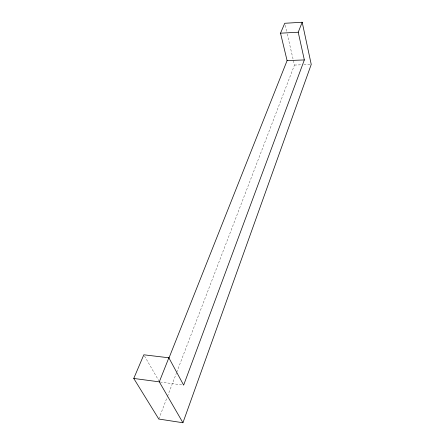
<?xml version="1.0" encoding="UTF-8"?>
<svg xmlns="http://www.w3.org/2000/svg" width="445" height="445" viewBox="0 0 445 445"><rect width="100%" height="100%" fill="white"/><g stroke="black" fill="none" stroke-linecap="round" stroke-linejoin="round"><path stroke-width="0.33" stroke-dasharray="2.23 1.67" d="M158.793 419.04L167.242 396.996M167.492 396.35L176.437 373.01M176.682 372.359L294.457 65.065L286.925 32.713M294.457 65.065L301.17 64.814M303.852 64.714L310.566 64.464M160.156 382.01L182.305 384.964M144.497 355.978L158.804 380.742M285.201 25.298L286.769 32.04"/><path stroke-width="0.67" d="M302.194 22.25L298.228 32.229L304.341 59.93L183.646 385.142L168.861 357.791L143.818 354.799L133.761 378.45L158.793 419.04L182.934 422.75L311.239 64.442L302.194 22.25L284.733 23.279L280.522 33.186L287.092 60.615L168.966 358.047M182.934 422.75L159.299 381.855L168.861 357.791M280.522 33.186L298.228 32.229M287.092 60.615L304.341 59.93M133.761 378.45L159.299 381.855"/></g></svg>
